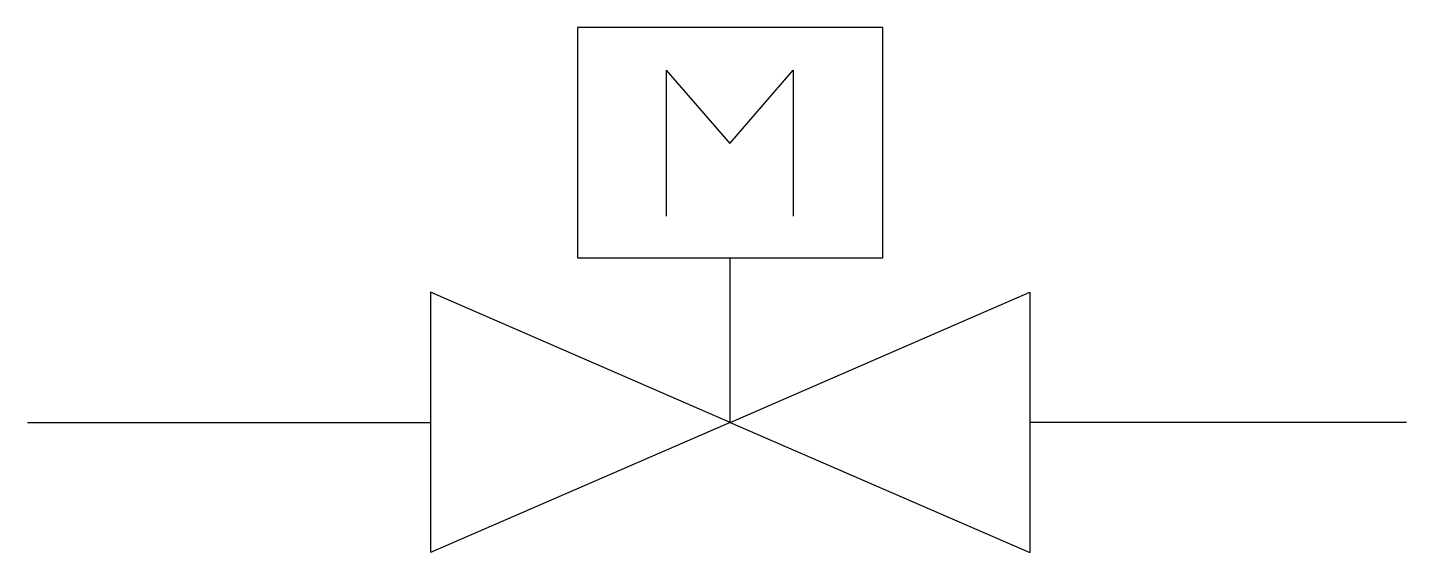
# Model space of a CAD drawing. Header units: metres. Extents: x 88677 to 90594, y -112169 to -111440.
import ezdxf

# ---------------------------------------------------------------- set-up
doc = ezdxf.new("R2010")
doc.units = ezdxf.units.M
doc.layers.add('DET1', color=1, linetype='Continuous')
doc.layers.add('G', color=3, linetype='Continuous')

msp = doc.modelspace()

# ---------------------------------------------------------------- linework, layer by layer
at = {"layer": 'DET1'}
for p, q in [((89565.12, -111498.95), (89653.4, -111600.42)), ((89565.12, -111498.95), (89565.12, -111701.52)), ((89653.4, -111600.42), (89741.67, -111498.95)), ((89741.67, -111498.95), (89741.67, -111701.52)), ((89654.07, -111988.24), (89654.07, -111759.44)), ((89237.65, -111807.5), (89237.65, -112168.98)), ((89654.07, -111988.24), (89237.65, -111807.5)), ((89654.07, -111988.24), (90070.5, -111807.5)), ((90070.5, -111807.5), (90070.5, -112168.98)), ((89654.07, -111988.24), (89237.65, -112168.98)), ((89654.07, -111988.24), (90070.5, -112168.98))]:
    msp.add_line(p, q, dxfattribs=at)
msp.add_lwpolyline([(89441.86, -111759.44), (89866.28, -111759.44), (89866.28, -111439.54), (89441.86, -111439.54)], close=True, dxfattribs=at)
at = {"layer": 'G'}
for p, q in [((88677.27, -111988.24), (89237.65, -111988.24)), ((90594.2, -111988.24), (90070.5, -111988.24))]:
    msp.add_line(p, q, dxfattribs=at)

doc.saveas('drawing.dxf')
